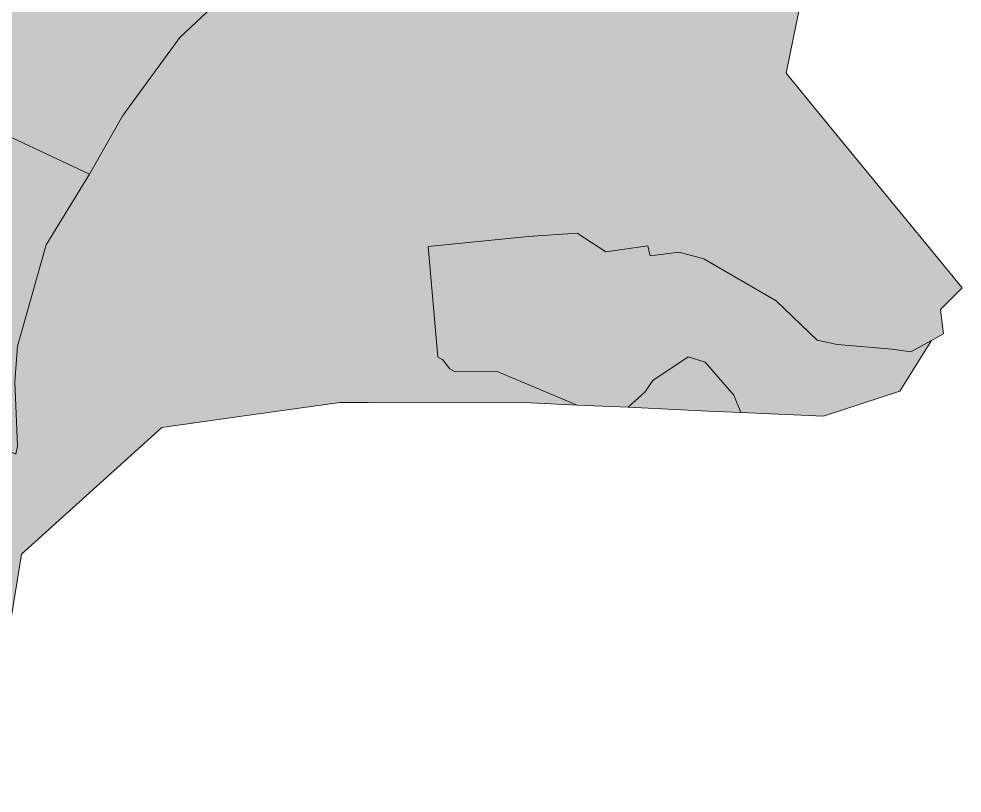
# Model space of a CAD drawing. Header units: metres. Extents: x 541853 to 549675, y 1832829 to 1845715.
# Drawn here: x 547038 to 547438.6, y 1838783.1 to 1839111.9 of the extents above; entities that cross this region are included whole.
import ezdxf

# ---------------------------------------------------------------- set-up
doc = ezdxf.new("R2010")
doc.units = ezdxf.units.M
doc.header["$MEASUREMENT"] = 0
doc.layers.add('1', color=7, linetype='Continuous', lineweight=0)

msp = doc.modelspace()

# ---------------------------------------------------------------- hatches: boundary and pattern name
at = {"layer": '1', "linetype": 'Continuous', "lineweight": 0}
for points in [[(546871.17, 1838712.195), (546795.6, 1838739.375), (546817.29, 1838766.33), (546819.3, 1838766.165), (546824.82, 1838759.16), (546834.87, 1838764.815), (546882.12, 1838760.765), (546872.16, 1838785.845), (546880.8, 1838790.705), (546887.58, 1838807.295), (546874.89, 1838815.83), (546859.8, 1838829.6), (546875.49, 1838857.14), (546855.48, 1838871.975), (546829.71, 1838870.265), (546811.68, 1838887.5), (546805.89, 1838905.785), (546789.72, 1838901.48), (546773.91, 1838889.675), (546767.82, 1838880.075), (546752.61, 1838875.065), (546755.28, 1838861.775), (546762.84, 1838853.495), (546763.08, 1838853.06), (546752.76, 1838858.25), (546723.54, 1838854.68), (546714.39, 1838862.915), (546748.11, 1838911.665), (546760.08, 1838934.405), (546771.42, 1838970.39), (546786.24, 1838966.01), (546844.62, 1838953.92), (546846.03, 1838954.115), (546881.55, 1838959.305), (546897.66, 1838966.01), (546917.13, 1838978.19), (547036.68, 1838927.055), (547037.52, 1838930.475), (547036.32, 1838957.835), (547037.52, 1838972.895), (547049.58, 1839015.9), (547068, 1839046.005), (547082.22, 1839070.92), (547106.46, 1839104.025), (547129.11, 1839125.445), (547085.31, 1839168.435), (547037.79, 1839239.775), (546949.56, 1839393.27), (546969.57, 1839434.745), (546987.75, 1839486.72), (546999.6, 1839520.56), (547007.07, 1839537.69), (547016.91, 1839547.8), (547082.13, 1839525.975), (547130.16, 1839471.03), (547149.15, 1839449.34), (547192.65, 1839426.3), (547203.39, 1839420.6), (547192.65, 1839426.285), (547198.92, 1839422.97), (547164.87, 1839441), (547165.59, 1839440.205), (547165.8, 1839439.155), (547165.5, 1839437.145), (547165.02, 1839435.765), (547162.8, 1839431.805), (547159.89, 1839428.355), (547156.62, 1839425.295), (547152, 1839421.95), (547148.76, 1839419.955), (547141.59, 1839416.295), (547135.44, 1839413.745), (547129.92, 1839411.78), (547101.03, 1839402.195), (547094.07, 1839400.305), (547088.04, 1839399.225), (547083.87, 1839398.835), (547059.27, 1839398.295), (547053.78, 1839397.545), (547049.16, 1839396.3), (547046.61, 1839395.325), (547043.55, 1839393.78), (547041.63, 1839392.46), (547039.62, 1839390.495), (547038.57, 1839388.515), (547038.27, 1839385.935), (547038.99, 1839383.235), (547039.95, 1839381.585), (547041.27, 1839379.98), (547044.45, 1839377.265), (547049.25, 1839374.16), (547068.18, 1839364.62), (547072.23, 1839362.925), (547077.69, 1839361.155), (547082.07, 1839360.105), (547087.77, 1839359.265), (547106.94, 1839357.78), (547124.91, 1839354.66), (547144.02, 1839353.475), (547147.35, 1839352.935), (547152.33, 1839351.525), (547158.99, 1839348.615), (547165.65, 1839344.73), (547174.44, 1839338.595), (547191.3, 1839325.935), (547198.44, 1839321.135), (547201.8, 1839319.185), (547208.61, 1839315.87), (547218.48, 1839312.06), (547223.76, 1839310.53), (547229.04, 1839309.825), (547234.77, 1839310.125), (547241.58, 1839311.46), (547248, 1839313.455), (547253.22, 1839315.84), (547257.81, 1839318.555), (547262.88, 1839321.99), (547277.25, 1839332.61), (547290.99, 1839342.36), (547294.41, 1839344.445), (547298.79, 1839346.515), (547301.67, 1839347.415), (547304.01, 1839347.865), (547307.28, 1839348.015), (547322.85, 1839346.59), (547326.57, 1839346.665), (547331.34, 1839347.34), (547335.45, 1839348.39), (547340.07, 1839350.19), (547344.6, 1839352.815), (547350.48, 1839357.315), (547351.71, 1839357.615), (547352.1, 1839357.075), (547352.31, 1839357.645), (547352.85, 1839357.975), (547359.36, 1839359.79), (547360.26, 1839360.24), (547361.46, 1839361.335), (547362.9, 1839363.285), (547367.25, 1839372.555), (547369.23, 1839376.245), (547370.16, 1839377.595), (547370.79, 1839378.105), (547374.63, 1839379.905), (547378.2, 1839381.12), (547381.95, 1839381.84), (547383.69, 1839381.915), (547416.42, 1839363.03), (547420.32, 1839348.645), (547429.71, 1839313.755), (547430.58, 1839310.605), (547430.46, 1839310.59), (547423.59, 1839311.97), (547425.27, 1839317.115), (547415.97, 1839312.33), (547411.68, 1839314.82), (547402.71, 1839311.205), (547404.72, 1839299.175), (547401.03, 1839287.775), (547403.34, 1839278.46), (547423.68, 1839244.305), (547422.78, 1839241.425), (547399.47, 1839249.435), (547403.07, 1839259.875), (547388.16, 1839268.17), (547384.38, 1839275.07), (547378.02, 1839278.745), (547376.22, 1839277.26), (547356.78, 1839285.99), (547348.77, 1839273.69), (547333.29, 1839274.755), (547294.2, 1839281.565), (547259.91, 1839285.075), (547255.35, 1839265.86), (547244.91, 1839254.595), (547235.34, 1839247.86), (547222.32, 1839247.965), (547217.85, 1839234.75), (547243.02, 1839218.07), (547253.34, 1839203.685), (547268.82, 1839191.865), (547278.39, 1839191.94), (547283.4, 1839188.55), (547288.41, 1839182.73), (547297.53, 1839170.67), (547297.17, 1839154.755), (547317.93, 1839140.61), (547326.72, 1839133.095), (547332.15, 1839137.19), (547330.47, 1839149.025), (547348.23, 1839170.235), (547353.39, 1839156.63), (547358.64, 1839155.805), (547362.63, 1839157.245), (547368.75, 1839165.165), (547376.76, 1839168.375), (547386.36, 1839169.635), (547369.92, 1839143.205), (547359.51, 1839132.69), (547358.67, 1839127.965), (547371, 1839123.645), (547363.95, 1839088.935), (547384.92, 1839063.315), (547429.77, 1839008.625), (547438.65, 1838997.735), (547429.41, 1838988.495), (547430.19, 1838982.495), (547430.76, 1838978.175), (547425.69, 1838975.385), (547416.87, 1838970.525), (547408.95, 1838971.62), (547385.55, 1838973.645), (547377.15, 1838975.415), (547359.63, 1838992.125), (547328.91, 1839010.035), (547318.5, 1839012.915), (547306.14, 1839011.31), (547305.12, 1839015.54), (547287.33, 1839012.975), (547275.09, 1839020.955), (547254.3, 1839019.455), (547211.85, 1839015.225), (547215.96, 1838968.185), (547218, 1838967.33), (547221.06, 1838963.235), (547223.4, 1838961.99), (547241.16, 1838962.14), (547275.18, 1838947.935), (547255.47, 1838948.835), (547186.38, 1838948.985), (547174.41, 1838949.03), (547132.74, 1838943.18), (547098.75, 1838938.41), (547089.99, 1838930.475), (547039.17, 1838884.56), (547030.26, 1838829.255), (547022.79, 1838830.62), (546984.87, 1838792.91), (546936.09, 1838744.445)], [(547068, 1839046.005), (546964.26, 1839094.665), (546953.91, 1839103.89), (546938.94, 1839120.015), (546931.95, 1839133.065), (546930.3, 1839136.155), (546915.33, 1839170.145), (546908.43, 1839195.495), (546978.15, 1839255.585), (547005.54, 1839225.975), (547037.79, 1839239.775), (547085.31, 1839168.435), (547129.11, 1839125.445), (547106.46, 1839104.025), (547082.22, 1839070.92)], [(547036.68, 1838927.055), (546917.13, 1838978.19), (546914.07, 1838990.16), (546913.44, 1839001.62), (546914.07, 1839011.175), (546916.74, 1839027.945), (546929.97, 1839049.755), (546935.25, 1839061.005), (546964.26, 1839094.665), (547068, 1839046.005), (547049.58, 1839015.9), (547037.52, 1838972.895), (547036.32, 1838957.835), (547037.52, 1838930.475)], [(547379.7, 1838943.135), (547344.69, 1838944.74), (547341.63, 1838952.165), (547329.54, 1838966.085), (547322.28, 1838968.38), (547307.28, 1838958.36), (547303.86, 1838953.425), (547296.78, 1838946.945), (547275.18, 1838947.935), (547241.16, 1838962.14), (547223.4, 1838961.99), (547221.06, 1838963.235), (547218, 1838967.33), (547215.96, 1838968.185), (547211.85, 1839015.225), (547254.3, 1839019.455), (547275.09, 1839020.955), (547287.33, 1839012.975), (547305.12, 1839015.54), (547306.14, 1839011.31), (547318.5, 1839012.915), (547328.91, 1839010.035), (547359.63, 1838992.125), (547377.15, 1838975.415), (547385.55, 1838973.645), (547408.95, 1838971.62), (547416.87, 1838970.525), (547425.69, 1838975.385), (547412.16, 1838953.845)], [(547344.69, 1838944.74), (547330.89, 1838945.385), (547316.67, 1838946.03), (547296.78, 1838946.945), (547303.86, 1838953.425), (547307.28, 1838958.36), (547322.28, 1838968.38), (547329.54, 1838966.085), (547341.63, 1838952.165)]]:
    msp.add_hatch(color=53, dxfattribs=at).paths.add_polyline_path(points)

# ---------------------------------------------------------------- linework, layer by layer
at = {"layer": '1', "color": 7, "linetype": 'Continuous', "lineweight": 0, "flags": 128}
for points in [[(546908.43, 1839195.495), (546978.15, 1839255.585), (547005.54, 1839225.975), (547037.79, 1839239.775), (547085.31, 1839168.435), (547129.11, 1839125.445), (547106.46, 1839104.025), (547082.22, 1839070.92), (547068, 1839046.005), (546964.26, 1839094.665), (546953.91, 1839103.89), (546938.94, 1839120.015), (546931.95, 1839133.065), (546930.3, 1839136.155), (546915.33, 1839170.145), (546908.43, 1839195.495)], [(546964.26, 1839094.665), (547068, 1839046.005), (547049.58, 1839015.9), (547037.52, 1838972.895), (547036.32, 1838957.835), (547037.52, 1838930.475), (547036.68, 1838927.055), (546917.13, 1838978.19), (546914.07, 1838990.16), (546913.44, 1839001.62), (546914.07, 1839011.175), (546916.74, 1839027.945), (546929.97, 1839049.755), (546935.25, 1839061.005), (546964.26, 1839094.665)], [(547425.69, 1838975.385), (547412.16, 1838953.845), (547379.7, 1838943.135), (547344.69, 1838944.74), (547341.63, 1838952.165), (547329.54, 1838966.085), (547322.28, 1838968.38), (547307.28, 1838958.36), (547303.86, 1838953.425), (547296.78, 1838946.945), (547275.18, 1838947.935), (547241.16, 1838962.14), (547223.4, 1838961.99), (547221.06, 1838963.235), (547218, 1838967.33), (547215.96, 1838968.185), (547211.85, 1839015.225), (547254.3, 1839019.455), (547275.09, 1839020.955), (547287.33, 1839012.975), (547305.12, 1839015.54), (547306.14, 1839011.31), (547318.5, 1839012.915), (547328.91, 1839010.035), (547359.63, 1838992.125), (547377.15, 1838975.415), (547385.55, 1838973.645), (547408.95, 1838971.62), (547416.87, 1838970.525), (547425.69, 1838975.385)], [(547344.69, 1838944.74), (547330.89, 1838945.385), (547316.67, 1838946.03), (547296.78, 1838946.945), (547303.86, 1838953.425), (547307.28, 1838958.36), (547322.28, 1838968.38), (547329.54, 1838966.085), (547341.63, 1838952.165), (547344.69, 1838944.74)]]:
    msp.add_lwpolyline(points, close=True, dxfattribs=at)
for points in [[(547037.52, 1838972.895), (547049.58, 1839015.9), (547068, 1839046.005), (547082.22, 1839070.92), (547106.46, 1839104.025), (547129.11, 1839125.445), (547085.31, 1839168.435), (547037.79, 1839239.775)], [(547371, 1839123.645), (547363.95, 1839088.935), (547384.92, 1839063.315), (547429.77, 1839008.625), (547438.65, 1838997.735), (547429.41, 1838988.495), (547430.19, 1838982.495), (547430.76, 1838978.175), (547425.69, 1838975.385), (547416.87, 1838970.525), (547408.95, 1838971.62), (547385.55, 1838973.645), (547377.15, 1838975.415), (547359.63, 1838992.125), (547328.91, 1839010.035), (547318.5, 1839012.915), (547306.14, 1839011.31), (547305.12, 1839015.54), (547287.33, 1839012.975), (547275.09, 1839020.955), (547254.3, 1839019.455), (547211.85, 1839015.225), (547215.96, 1838968.185), (547218, 1838967.33), (547221.06, 1838963.235), (547223.4, 1838961.99), (547241.16, 1838962.14), (547275.18, 1838947.935), (547255.47, 1838948.835), (547186.38, 1838948.985), (547174.41, 1838949.03), (547132.74, 1838943.18), (547098.75, 1838938.41), (547089.99, 1838930.475), (547039.17, 1838884.56), (547030.26, 1838829.255)]]:
    msp.add_lwpolyline(points, dxfattribs=at)

doc.saveas('drawing.dxf')
